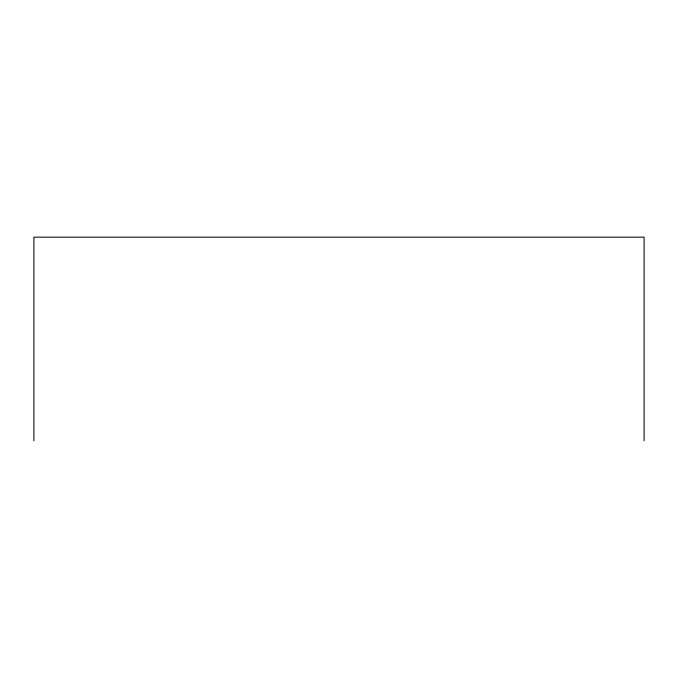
<?xml version="1.0" encoding="UTF-8"?>
<svg xmlns="http://www.w3.org/2000/svg" width="678" height="678" viewBox="0 0 678 678"><rect width="100%" height="100%" fill="white"/><g stroke="black" fill="none" stroke-linecap="round" stroke-linejoin="round"><path stroke-width="1.02" d="M644.1 440.827L644.1 237.173L33.9 237.173L33.9 440.827"/></g></svg>
